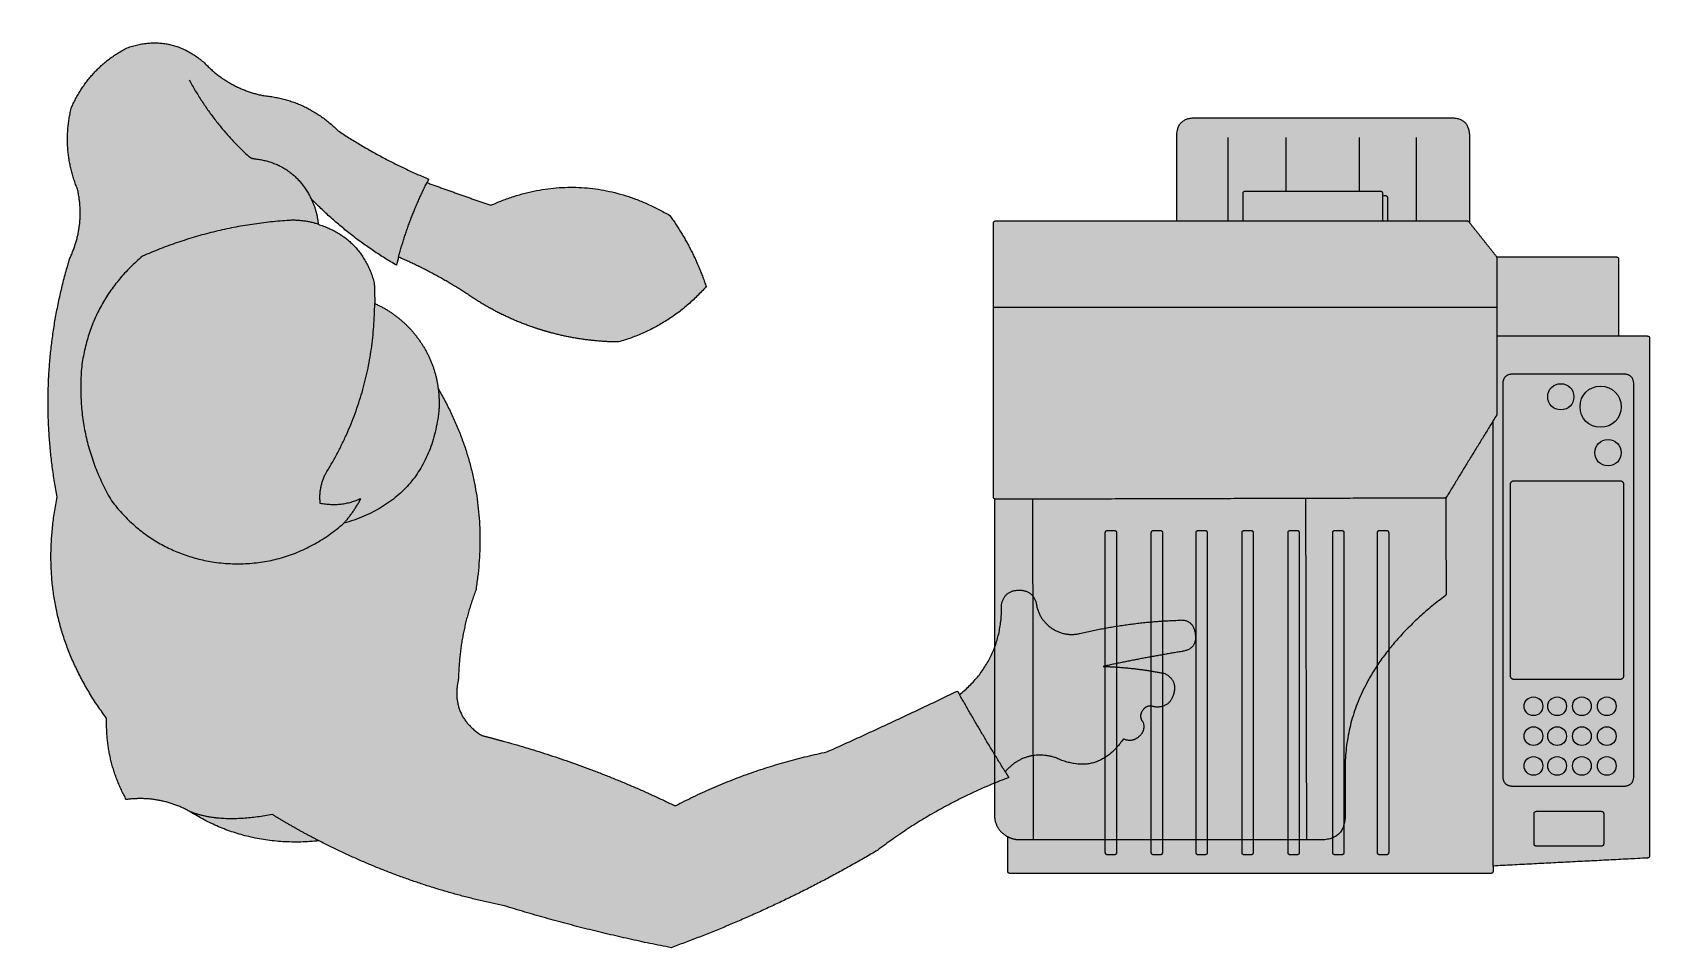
# Model space of a CAD drawing. Header units: metres. Extents: x -17 to 580, y -130 to 19.
# Drawn here: x 330.502 to 331.803, y -15.533 to -14.796 of the extents above; entities that cross this region are included whole.
import ezdxf

# ---------------------------------------------------------------- set-up
doc = ezdxf.new("R2010")
doc.units = ezdxf.units.M
doc.linetypes.add('Style Black Lines_2', pattern=[0])
doc.layers.add('Furniture', color=7, linetype='Continuous', true_color=0x7a8bf7)
doc.layers.add('Imported blocks', color=7, linetype='Continuous', true_color=0x7a8bf7)

# ---------------------------------------------------------------- blocks, each defined once
blk = doc.blocks.new('Copier S')
at = {"layer": 'Imported blocks', "transparency": 33554483}
h = blk.add_hatch(color=256, dxfattribs=at)
edge = h.paths.add_edge_path(flags=0)
edge.add_spline(control_points=[(0.3768, 0.5969), (0.3762, 0.598), (0.375, 0.598)], knot_values=[0, 0, 0, 1, 1, 1], degree=2, periodic=0)
edge.add_spline(control_points=[(0.375, 0.598), (0.265, 0.598), (0.155, 0.598)], knot_values=[0, 0, 0, 1, 1, 1], degree=2, periodic=0)
edge.add_spline(control_points=[(0.155, 0.598), (0.153, 0.598), (0.153, 0.596)], knot_values=[0, 0, 0, 1, 1, 1], degree=2, periodic=0)
edge.add_spline(control_points=[(0.153, 0.596), (0.153, 0.5232), (0.153, 0.4505)], knot_values=[0, 0, 0, 1, 1, 1], degree=2, periodic=0)
edge.add_spline(control_points=[(0.153, 0.4505), (0.119, 0.4505), (0.085, 0.4505)], knot_values=[0, 0, 0, 1, 1, 1], degree=2, periodic=0)
edge.add_spline(control_points=[(0.085, 0.4505), (0.07, 0.4505), (0.07, 0.4355)], knot_values=[0, 0, 0, 1, 1, 1], degree=2, periodic=0)
edge.add_spline(control_points=[(0.07, 0.4355), (0.07, 0.3327), (0.07, 0.23)], knot_values=[0, 0, 0, 1, 1, 1], degree=2, periodic=0)
edge.add_spline(control_points=[(0.07, 0.23), (0.07, 0.215), (0.085, 0.215)], knot_values=[0, 0, 0, 1, 1, 1], degree=2, periodic=0)
edge.add_spline(control_points=[(0.085, 0.215), (0.1196, 0.215), (0.1543, 0.215)], knot_values=[0, 0, 0, 1, 1, 1], degree=2, periodic=0)
edge.add_spline(control_points=[(0.1543, 0.215), (0.1679, 0.2042), (0.1815, 0.1934)], knot_values=[0, 0, 0, 1, 1, 1], degree=2, periodic=0)
edge.add_spline(control_points=[(0.1815, 0.1934), (0.1817, 0.1932), (0.182, 0.1931)], knot_values=[0, 0, 0, 1, 1, 1], degree=2, periodic=0)
edge.add_spline(control_points=[(0.182, 0.1931), (0.182, 0.1451), (0.182, 0.097)], knot_values=[0, 0, 0, 1, 1, 1], degree=2, periodic=0)
edge.add_spline(control_points=[(0.182, 0.097), (0.182, 0.095), (0.184, 0.095)], knot_values=[0, 0, 0, 1, 1, 1], degree=2, periodic=0)
edge.add_spline(control_points=[(0.184, 0.095), (0.2148, 0.095), (0.2456, 0.095)], knot_values=[0, 0, 0, 1, 1, 1], degree=2, periodic=0)
edge.add_spline(control_points=[(0.2456, 0.095), (0.2456, 0.0835), (0.2456, 0.072)], knot_values=[0, 0, 0, 1, 1, 1], degree=2, periodic=0)
edge.add_spline(control_points=[(0.2456, 0.072), (0.2456, 0.07), (0.2476, 0.07)], knot_values=[0, 0, 0, 1, 1, 1], degree=2, periodic=0)
edge.add_spline(control_points=[(0.2476, 0.07), (0.4556, 0.07), (0.6636, 0.07)], knot_values=[0, 0, 0, 1, 1, 1], degree=2, periodic=0)
edge.add_spline(control_points=[(0.6636, 0.07), (0.6655, 0.07), (0.6656, 0.0719)], knot_values=[0, 0, 0, 1, 1, 1], degree=2, periodic=0)
edge.add_spline(control_points=[(0.6656, 0.0719), (0.6688, 0.1339), (0.672, 0.196)], knot_values=[0, 0, 0, 1, 1, 1], degree=2, periodic=0)
edge.add_spline(control_points=[(0.672, 0.196), (0.674, 0.196), (0.676, 0.196)], knot_values=[0, 0, 0, 1, 1, 1], degree=2, periodic=0)
edge.add_spline(control_points=[(0.676, 0.196), (0.678, 0.196), (0.678, 0.198)], knot_values=[0, 0, 0, 1, 1, 1], degree=2, periodic=0)
edge.add_spline(control_points=[(0.678, 0.198), (0.678, 0.3912), (0.678, 0.5845)], knot_values=[0, 0, 0, 1, 1, 1], degree=2, periodic=0)
edge.add_spline(control_points=[(0.678, 0.5845), (0.678, 0.5865), (0.676, 0.5865)], knot_values=[0, 0, 0, 1, 1, 1], degree=2, periodic=0)
edge.add_spline(control_points=[(0.676, 0.5865), (0.6623, 0.5865), (0.6485, 0.5865)], knot_values=[0, 0, 0, 1, 1, 1], degree=2, periodic=0)
edge.add_spline(control_points=[(0.6485, 0.5865), (0.6429, 0.5969), (0.631, 0.5969)], knot_values=[0, 0, 0, 1, 1, 1], degree=2, periodic=0)
edge.add_spline(control_points=[(0.631, 0.5969), (0.5039, 0.5969), (0.3768, 0.5969)], knot_values=[0, 0, 0, 1, 1, 1], degree=2, periodic=0)
at = {"layer": 'Imported blocks', "linetype": 'Style Black Lines_2'}
for points in [[(0.2225, 0.598), (0.2225, 0.193)], [(0.3769, 0.5667), (0.651, 0.566)], [(0.153, 0.4091), (0.086, 0.4091)], [(0.129, 0.3624), (0.086, 0.3624)], [(0.3763, 0.3468), (0.651, 0.346)], [(0.129, 0.3034), (0.086, 0.3034)], [(0.153, 0.2576), (0.086, 0.2576)]]:
    blk.add_lwpolyline(points, dxfattribs=at)
at = {"layer": 'Imported blocks'}
for points, degree in [([(0.155, 0.598), (0.153, 0.598), (0.153, 0.596)], 2), ([(0.153, 0.596), (0.153, 0.5232), (0.153, 0.4505)], 2), ([(0.375, 0.598), (0.265, 0.598), (0.155, 0.598)], 2), ([(0.3768, 0.5969), (0.3762, 0.598), (0.375, 0.598)], 2), ([(0.376, 0.2351), (0.3765, 0.4156), (0.377, 0.596)], 2), ([(0.631, 0.5969), (0.5039, 0.5969), (0.3768, 0.5969)], 2), ([(0.377, 0.596), (0.377, 0.5965), (0.3768, 0.5969)], 2), ([(0.6485, 0.5865), (0.6429, 0.5969), (0.631, 0.5969)], 2), ([(0.651, 0.5769), (0.651, 0.582), (0.6485, 0.5865)], 2), ([(0.676, 0.5865), (0.6623, 0.5865), (0.6485, 0.5865)], 2), ([(0.678, 0.5845), (0.678, 0.5865), (0.676, 0.5865)], 2), ([(0.651, 0.335), (0.651, 0.4559), (0.651, 0.5769)], 2), ([(0.678, 0.198), (0.678, 0.3912), (0.678, 0.5845)], 2), ([(0.404, 0.508), (0.402, 0.508), (0.402, 0.506)], 2), ([(0.651, 0.508), (0.5275, 0.508), (0.404, 0.508)], 2), ([(0.661, 0.508), (0.656, 0.508), (0.651, 0.508)], 2), ([(0.663, 0.506), (0.663, 0.508), (0.661, 0.508)], 2), ([(0.402, 0.506), (0.402, 0.5035), (0.402, 0.501)], 2), ([(0.402, 0.501), (0.402, 0.499), (0.404, 0.499)], 2), ([(0.404, 0.499), (0.5275, 0.499), (0.651, 0.499)], 2), ([(0.651, 0.499), (0.656, 0.499), (0.661, 0.499)], 2), ([(0.661, 0.499), (0.663, 0.499), (0.663, 0.501)], 2), ([(0.663, 0.501), (0.663, 0.5035), (0.663, 0.506)], 2), ([(0.404, 0.471), (0.402, 0.471), (0.402, 0.469)], 2), ([(0.402, 0.469), (0.402, 0.4665), (0.402, 0.464)], 2), ([(0.651, 0.471), (0.5275, 0.471), (0.404, 0.471)], 2), ([(0.661, 0.471), (0.656, 0.471), (0.651, 0.471)], 2), ([(0.663, 0.469), (0.663, 0.471), (0.661, 0.471)], 2), ([(0.663, 0.464), (0.663, 0.4665), (0.663, 0.469)], 2), ([(0.402, 0.464), (0.402, 0.462), (0.404, 0.462)], 2), ([(0.404, 0.462), (0.5275, 0.462), (0.651, 0.462)], 2), ([(0.651, 0.462), (0.656, 0.462), (0.661, 0.462)], 2), ([(0.661, 0.462), (0.663, 0.462), (0.663, 0.464)], 2), ([(0.085, 0.4505), (0.07, 0.4505), (0.07, 0.4355)], 2), ([(0.153, 0.4505), (0.119, 0.4505), (0.085, 0.4505)], 2), ([(0.153, 0.4505), (0.153, 0.3337), (0.153, 0.217)], 2), ([(0.07, 0.4355), (0.07, 0.3327), (0.07, 0.23)], 2), ([(0.404, 0.435), (0.402, 0.435), (0.402, 0.433)], 2), ([(0.402, 0.433), (0.402, 0.4305), (0.402, 0.428)], 2), ([(0.651, 0.435), (0.5275, 0.435), (0.404, 0.435)], 2), ([(0.661, 0.435), (0.656, 0.435), (0.651, 0.435)], 2), ([(0.663, 0.433), (0.663, 0.435), (0.661, 0.435)], 2), ([(0.663, 0.428), (0.663, 0.4305), (0.663, 0.433)], 2), ([(0.402, 0.428), (0.402, 0.426), (0.404, 0.426)], 2), ([(0.404, 0.426), (0.5275, 0.426), (0.651, 0.426)], 2), ([(0.651, 0.426), (0.656, 0.426), (0.661, 0.426)], 2), ([(0.661, 0.426), (0.663, 0.426), (0.663, 0.428)], 2), ([(0.131, 0.3972), (0.129, 0.3972), (0.129, 0.3952)], 2), ([(0.129, 0.3952), (0.129, 0.3411), (0.129, 0.287)], 2), ([(0.153, 0.3972), (0.142, 0.3972), (0.131, 0.3972)], 2), ([(0.404, 0.398), (0.402, 0.398), (0.402, 0.396)], 2), ([(0.402, 0.396), (0.402, 0.3935), (0.402, 0.391)], 2), ([(0.402, 0.391), (0.402, 0.389), (0.404, 0.389)], 2), ([(0.651, 0.398), (0.5275, 0.398), (0.404, 0.398)], 2), ([(0.661, 0.398), (0.656, 0.398), (0.651, 0.398)], 2), ([(0.663, 0.396), (0.663, 0.398), (0.661, 0.398)], 2), ([(0.661, 0.389), (0.663, 0.389), (0.663, 0.391)], 2), ([(0.663, 0.391), (0.663, 0.3935), (0.663, 0.396)], 2), ([(0.404, 0.389), (0.5275, 0.389), (0.651, 0.389)], 2), ([(0.651, 0.389), (0.656, 0.389), (0.661, 0.389)], 2), ([(0.404, 0.361), (0.402, 0.361), (0.402, 0.359)], 2), ([(0.402, 0.359), (0.402, 0.3565), (0.402, 0.354)], 2), ([(0.402, 0.354), (0.402, 0.352), (0.404, 0.352)], 2), ([(0.651, 0.361), (0.5275, 0.361), (0.404, 0.361)], 2), ([(0.404, 0.352), (0.5275, 0.352), (0.651, 0.352)], 2), ([(0.661, 0.361), (0.656, 0.361), (0.651, 0.361)], 2), ([(0.651, 0.352), (0.656, 0.352), (0.661, 0.352)], 2), ([(0.663, 0.359), (0.663, 0.361), (0.661, 0.361)], 2), ([(0.661, 0.352), (0.663, 0.352), (0.663, 0.354)], 2), ([(0.663, 0.354), (0.663, 0.3565), (0.663, 0.359)], 2), ([(0.631, 0.315), (0.651, 0.315), (0.651, 0.335)], 2), ([(0.404, 0.325), (0.402, 0.325), (0.402, 0.323)], 2), ([(0.402, 0.323), (0.402, 0.3205), (0.402, 0.318)], 2), ([(0.402, 0.318), (0.402, 0.316), (0.404, 0.316)], 2), ([(0.6483, 0.325), (0.5262, 0.325), (0.404, 0.325)], 2), ([(0.404, 0.316), (0.5206, 0.316), (0.6372, 0.316)], 2), ([(0.4546, 0.2346), (0.5136, 0.3125), (0.589, 0.315)], 2), ([(0.589, 0.315), (0.61, 0.315), (0.631, 0.315)], 2), ([(0.6372, 0.316), (0.6491, 0.316), (0.661, 0.316)], 2), ([(0.661, 0.325), (0.6547, 0.325), (0.6483, 0.325)], 2), ([(0.663, 0.323), (0.663, 0.325), (0.661, 0.325)], 2), ([(0.661, 0.316), (0.663, 0.316), (0.663, 0.318)], 2), ([(0.663, 0.318), (0.663, 0.3205), (0.663, 0.323)], 2), ([(0.129, 0.287), (0.129, 0.285), (0.131, 0.285)], 2), ([(0.404, 0.289), (0.402, 0.289), (0.402, 0.287)], 2), ([(0.402, 0.287), (0.402, 0.2845), (0.402, 0.282)], 2), ([(0.5112, 0.289), (0.4576, 0.289), (0.404, 0.289)], 2), ([(0.661, 0.289), (0.5861, 0.289), (0.5112, 0.289)], 2), ([(0.663, 0.287), (0.663, 0.289), (0.661, 0.289)], 2), ([(0.663, 0.282), (0.663, 0.2845), (0.663, 0.287)], 2), ([(0.131, 0.285), (0.142, 0.285), (0.153, 0.285)], 2), ([(0.1326, 0.285), (0.1326, 0.284), (0.1326, 0.283)], 2), ([(0.1326, 0.283), (0.1326, 0.281), (0.1346, 0.281)], 2), ([(0.1346, 0.281), (0.1438, 0.281), (0.153, 0.281)], 2), ([(0.402, 0.282), (0.402, 0.28), (0.404, 0.28)], 2), ([(0.404, 0.28), (0.4513, 0.28), (0.4987, 0.28)], 2), ([(0.4987, 0.28), (0.5798, 0.28), (0.661, 0.28)], 2), ([(0.661, 0.28), (0.663, 0.28), (0.663, 0.282)], 2), ([(0.375, 0.2334), (0.376, 0.234), (0.376, 0.2351)], 2), ([(0.453, 0.2338), (0.454, 0.2338), (0.4546, 0.2346)], 2), ([(0.07, 0.23), (0.07, 0.215), (0.085, 0.215)], 2), ([(0.3095, 0.1933), (0.3423, 0.2134), (0.375, 0.2334)], 2), ([(0.3757, 0.234), (0.4143, 0.2339), (0.453, 0.2338)], 2), ([(0.085, 0.215), (0.1196, 0.215), (0.1543, 0.215)], 2), ([(0.153, 0.217), (0.153, 0.216), (0.1538, 0.2154)], 2), ([(0.1538, 0.2154), (0.154, 0.2152), (0.1543, 0.215)], 2), ([(0.1543, 0.215), (0.1679, 0.2042), (0.1815, 0.1934)], 2), ([(0.672, 0.196), (0.493, 0.196), (0.3139, 0.196)], 2), ([(0.6656, 0.0719), (0.6688, 0.1339), (0.672, 0.196)], 2), ([(0.672, 0.196), (0.674, 0.196), (0.676, 0.196)], 2), ([(0.676, 0.196), (0.678, 0.196), (0.678, 0.198)], 2), ([(0.1815, 0.1934), (0.1817, 0.1932), (0.182, 0.1931)], 2), ([(0.182, 0.1931), (0.182, 0.1451), (0.182, 0.097)], 2), ([(0.182, 0.1931), (0.1824, 0.193), (0.1827, 0.193)], 2), ([(0.1827, 0.193), (0.2456, 0.193), (0.3084, 0.193)], 2), ([(0.2456, 0.193), (0.2456, 0.144), (0.2456, 0.095)], 2), ([(0.2845, 0.188), (0.276, 0.188), (0.276, 0.1795)], 2), ([(0.5995, 0.188), (0.442, 0.188), (0.2845, 0.188)], 2), ([(0.3084, 0.193), (0.309, 0.193), (0.3095, 0.1933)], 2), ([(0.608, 0.1795), (0.608, 0.188), (0.5995, 0.188)], 2), ([(0.276, 0.1795), (0.276, 0.1355), (0.276, 0.0915)], 2), ([(0.3654, 0.182), (0.362, 0.182), (0.362, 0.1786)], 2), ([(0.362, 0.1786), (0.362, 0.1365), (0.362, 0.0944)], 2), ([(0.5186, 0.182), (0.442, 0.182), (0.3654, 0.182)], 2), ([(0.522, 0.1786), (0.522, 0.182), (0.5186, 0.182)], 2), ([(0.522, 0.0944), (0.522, 0.1365), (0.522, 0.1786)], 2), ([(0.5435, 0.171), (0.5392, 0.171), (0.536, 0.1678), (0.536, 0.1635)], 3), ([(0.551, 0.1635), (0.551, 0.1678), (0.5478, 0.171), (0.5435, 0.171)], 3), ([(0.5675, 0.171), (0.5632, 0.171), (0.56, 0.1678), (0.56, 0.1635)], 3), ([(0.575, 0.1635), (0.575, 0.1678), (0.5718, 0.171), (0.5675, 0.171)], 3), ([(0.5915, 0.171), (0.5872, 0.171), (0.584, 0.1678), (0.584, 0.1635)], 3), ([(0.599, 0.1635), (0.599, 0.1678), (0.5958, 0.171), (0.5915, 0.171)], 3), ([(0.608, 0.0915), (0.608, 0.1355), (0.608, 0.1795)], 2), ([(0.536, 0.1635), (0.536, 0.1592), (0.5392, 0.156), (0.5435, 0.156)], 3), ([(0.5435, 0.156), (0.5478, 0.156), (0.551, 0.1592), (0.551, 0.1635)], 3), ([(0.56, 0.1635), (0.56, 0.1592), (0.5632, 0.156), (0.5675, 0.156)], 3), ([(0.5675, 0.156), (0.5718, 0.156), (0.575, 0.1592), (0.575, 0.1635)], 3), ([(0.584, 0.1635), (0.584, 0.1592), (0.5872, 0.156), (0.5915, 0.156)], 3), ([(0.5915, 0.156), (0.5958, 0.156), (0.599, 0.1592), (0.599, 0.1635)], 3), ([(0.63, 0.163), (0.628, 0.163), (0.628, 0.161)], 2), ([(0.628, 0.161), (0.628, 0.135), (0.628, 0.109)], 2), ([(0.654, 0.163), (0.642, 0.163), (0.63, 0.163)], 2), ([(0.656, 0.161), (0.656, 0.163), (0.654, 0.163)], 2), ([(0.656, 0.109), (0.656, 0.135), (0.656, 0.161)], 2), ([(0.2945, 0.152), (0.2884, 0.152), (0.284, 0.1476), (0.284, 0.1415)], 3), ([(0.305, 0.1415), (0.305, 0.1476), (0.3006, 0.152), (0.2945, 0.152)], 3), ([(0.5435, 0.152), (0.5392, 0.152), (0.536, 0.1488), (0.536, 0.1445)], 3), ([(0.536, 0.1445), (0.536, 0.1402), (0.5392, 0.137), (0.5435, 0.137)], 3), ([(0.551, 0.1445), (0.551, 0.1488), (0.5478, 0.152), (0.5435, 0.152)], 3), ([(0.5435, 0.137), (0.5478, 0.137), (0.551, 0.1402), (0.551, 0.1445)], 3), ([(0.5675, 0.152), (0.5632, 0.152), (0.56, 0.1488), (0.56, 0.1445)], 3), ([(0.56, 0.1445), (0.56, 0.1402), (0.5632, 0.137), (0.5675, 0.137)], 3), ([(0.575, 0.1445), (0.575, 0.1488), (0.5718, 0.152), (0.5675, 0.152)], 3), ([(0.5675, 0.137), (0.5718, 0.137), (0.575, 0.1402), (0.575, 0.1445)], 3), ([(0.5915, 0.152), (0.5872, 0.152), (0.584, 0.1488), (0.584, 0.1445)], 3), ([(0.584, 0.1445), (0.584, 0.1402), (0.5872, 0.137), (0.5915, 0.137)], 3), ([(0.599, 0.1445), (0.599, 0.1488), (0.5958, 0.152), (0.5915, 0.152)], 3), ([(0.5915, 0.137), (0.5958, 0.137), (0.599, 0.1402), (0.599, 0.1445)], 3), ([(0.284, 0.1415), (0.284, 0.1354), (0.2884, 0.131), (0.2945, 0.131)], 3), ([(0.2945, 0.131), (0.3006, 0.131), (0.305, 0.1354), (0.305, 0.1415)], 3), ([(0.5435, 0.132), (0.5392, 0.132), (0.536, 0.1288), (0.536, 0.1245)], 3), ([(0.551, 0.1245), (0.551, 0.1288), (0.5478, 0.132), (0.5435, 0.132)], 3), ([(0.5675, 0.132), (0.5632, 0.132), (0.56, 0.1288), (0.56, 0.1245)], 3), ([(0.575, 0.1245), (0.575, 0.1288), (0.5718, 0.132), (0.5675, 0.132)], 3), ([(0.5915, 0.132), (0.5872, 0.132), (0.584, 0.1288), (0.584, 0.1245)], 3), ([(0.599, 0.1245), (0.599, 0.1288), (0.5958, 0.132), (0.5915, 0.132)], 3), ([(0.3025, 0.126), (0.293, 0.126), (0.286, 0.119), (0.286, 0.1095)], 3), ([(0.319, 0.1095), (0.319, 0.119), (0.312, 0.126), (0.3025, 0.126)], 3), ([(0.536, 0.1245), (0.536, 0.1202), (0.5392, 0.117), (0.5435, 0.117)], 3), ([(0.5435, 0.117), (0.5478, 0.117), (0.551, 0.1202), (0.551, 0.1245)], 3), ([(0.56, 0.1245), (0.56, 0.1202), (0.5632, 0.117), (0.5675, 0.117)], 3), ([(0.5675, 0.117), (0.5718, 0.117), (0.575, 0.1202), (0.575, 0.1245)], 3), ([(0.584, 0.1245), (0.584, 0.1202), (0.5872, 0.117), (0.5915, 0.117)], 3), ([(0.5915, 0.117), (0.5958, 0.117), (0.599, 0.1202), (0.599, 0.1245)], 3), ([(0.286, 0.1095), (0.286, 0.1), (0.293, 0.093), (0.3025, 0.093)], 3), ([(0.3025, 0.093), (0.312, 0.093), (0.319, 0.1), (0.319, 0.1095)], 3), ([(0.3395, 0.114), (0.3334, 0.114), (0.329, 0.1096), (0.329, 0.1035)], 3), ([(0.35, 0.1035), (0.35, 0.1096), (0.3456, 0.114), (0.3395, 0.114)], 3), ([(0.5435, 0.112), (0.5392, 0.112), (0.536, 0.1088), (0.536, 0.1045)], 3), ([(0.536, 0.1045), (0.536, 0.1002), (0.5392, 0.097), (0.5435, 0.097)], 3), ([(0.551, 0.1045), (0.551, 0.1088), (0.5478, 0.112), (0.5435, 0.112)], 3), ([(0.5435, 0.097), (0.5478, 0.097), (0.551, 0.1002), (0.551, 0.1045)], 3), ([(0.5675, 0.112), (0.5632, 0.112), (0.56, 0.1088), (0.56, 0.1045)], 3), ([(0.56, 0.1045), (0.56, 0.1002), (0.5632, 0.097), (0.5675, 0.097)], 3), ([(0.575, 0.1045), (0.575, 0.1088), (0.5718, 0.112), (0.5675, 0.112)], 3), ([(0.5675, 0.097), (0.5718, 0.097), (0.575, 0.1002), (0.575, 0.1045)], 3), ([(0.5915, 0.112), (0.5872, 0.112), (0.584, 0.1088), (0.584, 0.1045)], 3), ([(0.584, 0.1045), (0.584, 0.1002), (0.5872, 0.097), (0.5915, 0.097)], 3), ([(0.599, 0.1045), (0.599, 0.1088), (0.5958, 0.112), (0.5915, 0.112)], 3), ([(0.5915, 0.097), (0.5958, 0.097), (0.599, 0.1002), (0.599, 0.1045)], 3), ([(0.628, 0.109), (0.628, 0.107), (0.63, 0.107)], 2), ([(0.63, 0.107), (0.642, 0.107), (0.654, 0.107)], 2), ([(0.654, 0.107), (0.656, 0.107), (0.656, 0.109)], 2), ([(0.182, 0.097), (0.182, 0.095), (0.184, 0.095)], 2), ([(0.184, 0.095), (0.2148, 0.095), (0.2456, 0.095)], 2), ([(0.2456, 0.095), (0.2456, 0.0835), (0.2456, 0.072)], 2), ([(0.276, 0.0915), (0.276, 0.083), (0.2845, 0.083)], 2), ([(0.329, 0.1035), (0.329, 0.0974), (0.3334, 0.093), (0.3395, 0.093)], 3), ([(0.3395, 0.093), (0.3456, 0.093), (0.35, 0.0974), (0.35, 0.1035)], 3), ([(0.362, 0.0944), (0.362, 0.091), (0.3654, 0.091)], 2), ([(0.5186, 0.091), (0.522, 0.091), (0.522, 0.0944)], 2), ([(0.5995, 0.083), (0.608, 0.083), (0.608, 0.0915)], 2), ([(0.2845, 0.083), (0.442, 0.083), (0.5995, 0.083)], 2), ([(0.3654, 0.091), (0.442, 0.091), (0.5186, 0.091)], 2), ([(0.2456, 0.072), (0.2456, 0.07), (0.2476, 0.07)], 2), ([(0.2476, 0.07), (0.4556, 0.07), (0.6636, 0.07)], 2), ([(0.6636, 0.07), (0.6655, 0.07), (0.6656, 0.0719)], 2)]:
    blk.add_open_spline(points, degree=degree, dxfattribs=at)
blk = doc.blocks.new('Person sitting_1')
at = {"layer": 'Imported blocks', "transparency": 33554483}
h = blk.add_hatch(color=256, dxfattribs=at)
edge = h.paths.add_edge_path(flags=0)
edge.add_spline(control_points=[(0.3323, 0.6632), (0.3327, 0.6549), (0.3327, 0.6466)], knot_values=[0, 0, 0, 1, 1, 1], degree=2, periodic=0)
edge.add_spline(control_points=[(0.3327, 0.6466), (0.3535, 0.6374), (0.3671, 0.6191)], knot_values=[0, 0, 0, 1, 1, 1], degree=2, periodic=0)
edge.add_spline(control_points=[(0.3671, 0.6191), (0.3809, 0.6007), (0.3838, 0.578)], knot_values=[0, 0, 0, 1, 1, 1], degree=2, periodic=0)
edge.add_spline(control_points=[(0.3838, 0.578), (0.428, 0.5022), (0.414, 0.4157)], knot_values=[0, 0, 0, 1, 1, 1], degree=2, periodic=0)
edge.add_spline(control_points=[(0.414, 0.4157), (0.4008, 0.3814), (0.4001, 0.3447)], knot_values=[0, 0, 0, 1, 1, 1], degree=2, periodic=0)
edge.add_spline(control_points=[(0.4001, 0.3447), (0.3934, 0.3151), (0.4191, 0.299)], knot_values=[0, 0, 0, 1, 1, 1], degree=2, periodic=0)
edge.add_spline(control_points=[(0.4191, 0.299), (0.4276, 0.2969), (0.436, 0.2946)], knot_values=[0, 0, 0, 1, 1, 1], degree=2, periodic=0)
edge.add_spline(control_points=[(0.436, 0.2946), (0.5076, 0.2751), (0.5744, 0.2425)], knot_values=[0, 0, 0, 1, 1, 1], degree=2, periodic=0)
edge.add_spline(control_points=[(0.5744, 0.2425), (0.6324, 0.2727), (0.6965, 0.2859)], knot_values=[0, 0, 0, 1, 1, 1], degree=2, periodic=0)
edge.add_spline(control_points=[(0.6965, 0.2859), (0.7494, 0.3097), (0.8016, 0.3349)], knot_values=[0, 0, 0, 1, 1, 1], degree=2, periodic=0)
edge.add_spline(control_points=[(0.8016, 0.3349), (0.8024, 0.3334), (0.8033, 0.332)], knot_values=[0, 0, 0, 1, 1, 1], degree=2, periodic=0)
edge.add_spline(control_points=[(0.8033, 0.332), (0.838, 0.36), (0.8371, 0.4047)], knot_values=[0, 0, 0, 1, 1, 1], degree=2, periodic=0)
edge.add_spline(control_points=[(0.8371, 0.4047), (0.8394, 0.4157), (0.8507, 0.416)], knot_values=[0, 0, 0, 1, 1, 1], degree=2, periodic=0)
edge.add_spline(control_points=[(0.8507, 0.416), (0.862, 0.4163), (0.865, 0.4054)], knot_values=[0, 0, 0, 1, 1, 1], degree=2, periodic=0)
edge.add_spline(control_points=[(0.865, 0.4054), (0.8668, 0.3929), (0.8771, 0.3857)], knot_values=[0, 0, 0, 1, 1, 1], degree=2, periodic=0)
edge.add_spline(control_points=[(0.8771, 0.3857), (0.8875, 0.3785), (0.8999, 0.3811)], knot_values=[0, 0, 0, 1, 1, 1], degree=2, periodic=0)
edge.add_spline(control_points=[(0.8999, 0.3811), (0.9387, 0.3904), (0.9786, 0.3918)], knot_values=[0, 0, 0, 1, 1, 1], degree=2, periodic=0)
edge.add_spline(control_points=[(0.9786, 0.3918), (0.991, 0.3936), (0.9929, 0.3811)], knot_values=[0, 0, 0, 1, 1, 1], degree=2, periodic=0)
edge.add_spline(control_points=[(0.9929, 0.3811), (0.9948, 0.3687), (0.9823, 0.3667)], knot_values=[0, 0, 0, 1, 1, 1], degree=2, periodic=0)
edge.add_spline(control_points=[(0.9823, 0.3667), (0.9505, 0.3615), (0.9189, 0.3547)], knot_values=[0, 0, 0, 1, 1, 1], degree=2, periodic=0)
edge.add_spline(control_points=[(0.9189, 0.3547), (0.9439, 0.3539), (0.9684, 0.349)], knot_values=[0, 0, 0, 1, 1, 1], degree=2, periodic=0)
edge.add_spline(control_points=[(0.9684, 0.349), (0.9789, 0.3434), (0.9754, 0.3321)], knot_values=[0, 0, 0, 1, 1, 1], degree=2, periodic=0)
edge.add_spline(control_points=[(0.9754, 0.3321), (0.9719, 0.3208), (0.9601, 0.3221)], knot_values=[0, 0, 0, 1, 1, 1], degree=2, periodic=0)
edge.add_spline(control_points=[(0.9601, 0.3221), (0.9544, 0.3244), (0.9507, 0.3194)], knot_values=[0, 0, 0, 1, 1, 1], degree=2, periodic=0)
edge.add_spline(control_points=[(0.9507, 0.3194), (0.9471, 0.3144), (0.951, 0.3097)], knot_values=[0, 0, 0, 1, 1, 1], degree=2, periodic=0)
edge.add_spline(control_points=[(0.951, 0.3097), (0.953, 0.3026), (0.9473, 0.2979)], knot_values=[0, 0, 0, 1, 1, 1], degree=2, periodic=0)
edge.add_spline(control_points=[(0.9473, 0.2979), (0.9417, 0.2932), (0.9351, 0.2964)], knot_values=[0, 0, 0, 1, 1, 1], degree=2, periodic=0)
edge.add_spline(control_points=[(0.9351, 0.2964), (0.9142, 0.2655), (0.8804, 0.2813)], knot_values=[0, 0, 0, 1, 1, 1], degree=2, periodic=0)
edge.add_spline(control_points=[(0.8804, 0.2813), (0.8566, 0.2885), (0.84, 0.27)], knot_values=[0, 0, 0, 1, 1, 1], degree=2, periodic=0)
edge.add_spline(control_points=[(0.84, 0.27), (0.8414, 0.2677), (0.8429, 0.2653)], knot_values=[0, 0, 0, 1, 1, 1], degree=2, periodic=0)
edge.add_spline(control_points=[(0.8429, 0.2653), (0.7858, 0.2437), (0.7372, 0.2067)], knot_values=[0, 0, 0, 1, 1, 1], degree=2, periodic=0)
edge.add_spline(control_points=[(0.7372, 0.2067), (0.6579, 0.1597), (0.5711, 0.1284)], knot_values=[0, 0, 0, 1, 1, 1], degree=2, periodic=0)
edge.add_spline(control_points=[(0.5711, 0.1284), (0.5031, 0.1416), (0.437, 0.1621)], knot_values=[0, 0, 0, 1, 1, 1], degree=2, periodic=0)
edge.add_spline(control_points=[(0.437, 0.1621), (0.3589, 0.1778), (0.288, 0.2143)], knot_values=[0, 0, 0, 1, 1, 1], degree=2, periodic=0)
edge.add_spline(control_points=[(0.288, 0.2143), (0.2301, 0.2086), (0.1842, 0.2378)], knot_values=[0, 0, 0, 1, 1, 1], degree=2, periodic=0)
edge.add_spline(control_points=[(0.1842, 0.2378), (0.1601, 0.2511), (0.1328, 0.2476)], knot_values=[0, 0, 0, 1, 1, 1], degree=2, periodic=0)
edge.add_spline(control_points=[(0.1328, 0.2476), (0.116, 0.278), (0.117, 0.3128)], knot_values=[0, 0, 0, 1, 1, 1], degree=2, periodic=0)
edge.add_spline(control_points=[(0.117, 0.3128), (0.0572, 0.3929), (0.0772, 0.4909)], knot_values=[0, 0, 0, 1, 1, 1], degree=2, periodic=0)
edge.add_spline(control_points=[(0.0772, 0.4909), (0.0585, 0.5883), (0.0874, 0.6831)], knot_values=[0, 0, 0, 1, 1, 1], degree=2, periodic=0)
edge.add_spline(control_points=[(0.0874, 0.6831), (0.0999, 0.7097), (0.0936, 0.7385)], knot_values=[0, 0, 0, 1, 1, 1], degree=2, periodic=0)
edge.add_spline(control_points=[(0.0936, 0.7385), (0.0806, 0.7701), (0.0884, 0.8035)], knot_values=[0, 0, 0, 1, 1, 1], degree=2, periodic=0)
edge.add_spline(control_points=[(0.0884, 0.8035), (0.102, 0.8353), (0.1324, 0.8519)], knot_values=[0, 0, 0, 1, 1, 1], degree=2, periodic=0)
edge.add_spline(control_points=[(0.1324, 0.8519), (0.1675, 0.8648), (0.1957, 0.8402)], knot_values=[0, 0, 0, 1, 1, 1], degree=2, periodic=0)
edge.add_spline(control_points=[(0.1957, 0.8402), (0.215, 0.8199), (0.2424, 0.814)], knot_values=[0, 0, 0, 1, 1, 1], degree=2, periodic=0)
edge.add_spline(control_points=[(0.2424, 0.814), (0.2779, 0.8109), (0.3032, 0.7856)], knot_values=[0, 0, 0, 1, 1, 1], degree=2, periodic=0)
edge.add_spline(control_points=[(0.3032, 0.7856), (0.3378, 0.7627), (0.3761, 0.7467)], knot_values=[0, 0, 0, 1, 1, 1], degree=2, periodic=0)
edge.add_spline(control_points=[(0.3761, 0.7467), (0.3754, 0.7453), (0.3747, 0.7439)], knot_values=[0, 0, 0, 1, 1, 1], degree=2, periodic=0)
edge.add_spline(control_points=[(0.3747, 0.7439), (0.4003, 0.7345), (0.4261, 0.7257)], knot_values=[0, 0, 0, 1, 1, 1], degree=2, periodic=0)
edge.add_spline(control_points=[(0.4261, 0.7257), (0.5002, 0.7583), (0.5701, 0.7175)], knot_values=[0, 0, 0, 1, 1, 1], degree=2, periodic=0)
edge.add_spline(control_points=[(0.5701, 0.7175), (0.5891, 0.6911), (0.5994, 0.6602)], knot_values=[0, 0, 0, 1, 1, 1], degree=2, periodic=0)
edge.add_spline(control_points=[(0.5994, 0.6602), (0.5706, 0.6278), (0.529, 0.6157)], knot_values=[0, 0, 0, 1, 1, 1], degree=2, periodic=0)
edge.add_spline(control_points=[(0.529, 0.6157), (0.5013, 0.6159), (0.4745, 0.6231)], knot_values=[0, 0, 0, 1, 1, 1], degree=2, periodic=0)
edge.add_spline(control_points=[(0.4745, 0.6231), (0.4668, 0.6252), (0.4593, 0.6278)], knot_values=[0, 0, 0, 1, 1, 1], degree=2, periodic=0)
edge.add_spline(control_points=[(0.4593, 0.6278), (0.4318, 0.6373), (0.4078, 0.6538)], knot_values=[0, 0, 0, 1, 1, 1], degree=2, periodic=0)
edge.add_spline(control_points=[(0.4078, 0.6538), (0.3812, 0.6713), (0.3519, 0.684)], knot_values=[0, 0, 0, 1, 1, 1], degree=2, periodic=0)
edge.add_spline(control_points=[(0.3519, 0.684), (0.351, 0.6807), (0.3502, 0.6774)], knot_values=[0, 0, 0, 1, 1, 1], degree=2, periodic=0)
edge.add_spline(control_points=[(0.3502, 0.6774), (0.3123, 0.6995), (0.2816, 0.7308)], knot_values=[0, 0, 0, 1, 1, 1], degree=2, periodic=0)
edge.add_spline(control_points=[(0.2816, 0.7308), (0.2863, 0.7211), (0.2872, 0.7104)], knot_values=[0, 0, 0, 1, 1, 1], degree=2, periodic=0)
edge.add_spline(control_points=[(0.2872, 0.7104), (0.3227, 0.6991), (0.3323, 0.6632)], knot_values=[0, 0, 0, 1, 1, 1], degree=2, periodic=0)
at = {"layer": 'Imported blocks'}
for points in [[(0.0884, 0.8035), (0.102, 0.8353), (0.1324, 0.8519)], [(0.1324, 0.8519), (0.1675, 0.8648), (0.1957, 0.8402)], [(0.1957, 0.8402), (0.215, 0.8199), (0.2424, 0.814)], [(0.1835, 0.8263), (0.2022, 0.7919), (0.2309, 0.7654)], [(0.2424, 0.814), (0.2779, 0.8109), (0.3032, 0.7856)], [(0.0936, 0.7385), (0.0806, 0.7701), (0.0884, 0.8035)], [(0.3032, 0.7856), (0.3378, 0.7627), (0.3761, 0.7467)], [(0.2309, 0.7654), (0.2331, 0.7634), (0.236, 0.7631)], [(0.236, 0.7631), (0.2677, 0.7594), (0.2816, 0.7308)], [(0.3519, 0.684), (0.3602, 0.7151), (0.3747, 0.7439)], [(0.3761, 0.7467), (0.3754, 0.7453), (0.3747, 0.7439)], [(0.3747, 0.7439), (0.4003, 0.7345), (0.4261, 0.7257)], [(0.0874, 0.6831), (0.0999, 0.7097), (0.0936, 0.7385)], [(0.3502, 0.6774), (0.3123, 0.6995), (0.2816, 0.7308)], [(0.2816, 0.7308), (0.2863, 0.7211), (0.2872, 0.7104)], [(0.4261, 0.7257), (0.5002, 0.7583), (0.5701, 0.7175)], [(0.5701, 0.7175), (0.5891, 0.6911), (0.5994, 0.6602)], [(0.2622, 0.7134), (0.2015, 0.7092), (0.1459, 0.6847)], [(0.2872, 0.7104), (0.275, 0.7143), (0.2622, 0.7134)], [(0.2872, 0.7104), (0.3227, 0.6991), (0.3323, 0.6632)], [(0.0772, 0.4909), (0.0585, 0.5883), (0.0874, 0.6831)], [(0.1459, 0.6847), (0.1042, 0.6499), (0.0969, 0.596)], [(0.3519, 0.684), (0.351, 0.6807), (0.3502, 0.6774)], [(0.4078, 0.6538), (0.3812, 0.6713), (0.3519, 0.684)], [(0.3323, 0.6632), (0.3327, 0.6549), (0.3327, 0.6466)], [(0.4593, 0.6278), (0.4318, 0.6373), (0.4078, 0.6538)], [(0.5994, 0.6602), (0.5706, 0.6278), (0.529, 0.6157)], [(0.293, 0.5094), (0.3321, 0.5724), (0.3327, 0.6466)], [(0.3327, 0.6466), (0.3535, 0.6374), (0.3671, 0.6191)], [(0.4745, 0.6231), (0.4668, 0.6252), (0.4593, 0.6278)], [(0.3671, 0.6191), (0.3809, 0.6007), (0.3838, 0.578)], [(0.529, 0.6157), (0.5013, 0.6159), (0.4745, 0.6231)], [(0.0969, 0.596), (0.0917, 0.538), (0.121, 0.4878)], [(0.3838, 0.578), (0.428, 0.5022), (0.414, 0.4157)], [(0.3838, 0.578), (0.3849, 0.569), (0.3843, 0.5601)], [(0.3843, 0.5601), (0.3762, 0.4894), (0.3078, 0.4698)], [(0.2889, 0.4858), (0.2875, 0.4982), (0.293, 0.5094)], [(0.117, 0.3128), (0.0572, 0.3929), (0.0772, 0.4909)], [(0.121, 0.4878), (0.1525, 0.4467), (0.2036, 0.4385)], [(0.3215, 0.4896), (0.3058, 0.4824), (0.2889, 0.4858)], [(0.3078, 0.4698), (0.3159, 0.4788), (0.3215, 0.4896)], [(0.2036, 0.4385), (0.2627, 0.4309), (0.3078, 0.4698)], [(0.414, 0.4157), (0.4008, 0.3814), (0.4001, 0.3447)], [(0.8033, 0.332), (0.838, 0.36), (0.8371, 0.4047)], [(0.8371, 0.4047), (0.8394, 0.4157), (0.8507, 0.416)], [(0.8507, 0.416), (0.862, 0.4163), (0.865, 0.4054)], [(0.865, 0.4054), (0.8668, 0.3929), (0.8771, 0.3857)], [(0.8999, 0.3811), (0.9387, 0.3904), (0.9786, 0.3918)], [(0.9786, 0.3918), (0.991, 0.3936), (0.9929, 0.3811)], [(0.8771, 0.3857), (0.8875, 0.3785), (0.8999, 0.3811)], [(0.9929, 0.3811), (0.9948, 0.3687), (0.9823, 0.3667)], [(0.9823, 0.3667), (0.9505, 0.3615), (0.9189, 0.3547)], [(0.9189, 0.3547), (0.9439, 0.3539), (0.9684, 0.349)], [(0.4001, 0.3447), (0.3934, 0.3151), (0.4191, 0.299)], [(0.9684, 0.349), (0.9789, 0.3434), (0.9754, 0.3321)], [(0.6965, 0.2859), (0.7494, 0.3097), (0.8016, 0.3349)], [(0.8016, 0.3349), (0.8024, 0.3334), (0.8033, 0.332)], [(0.84, 0.27), (0.821, 0.3007), (0.8033, 0.332)], [(0.9754, 0.3321), (0.9719, 0.3208), (0.9601, 0.3221)], [(0.1328, 0.2476), (0.116, 0.278), (0.117, 0.3128)], [(0.9507, 0.3194), (0.9471, 0.3144), (0.951, 0.3097)], [(0.9601, 0.3221), (0.9544, 0.3244), (0.9507, 0.3194)], [(0.951, 0.3097), (0.953, 0.3026), (0.9473, 0.2979)], [(0.4191, 0.299), (0.4276, 0.2969), (0.436, 0.2946)], [(0.436, 0.2946), (0.5076, 0.2751), (0.5744, 0.2425)], [(0.9351, 0.2964), (0.9142, 0.2655), (0.8804, 0.2813)], [(0.9473, 0.2979), (0.9417, 0.2932), (0.9351, 0.2964)], [(0.5744, 0.2425), (0.6324, 0.2727), (0.6965, 0.2859)], [(0.8804, 0.2813), (0.8566, 0.2885), (0.84, 0.27)], [(0.8429, 0.2653), (0.7858, 0.2437), (0.7372, 0.2067)], [(0.84, 0.27), (0.8414, 0.2677), (0.8429, 0.2653)], [(0.1842, 0.2378), (0.1601, 0.2511), (0.1328, 0.2476)], [(0.2503, 0.2355), (0.2095, 0.2277), (0.1842, 0.2378)], [(0.288, 0.2143), (0.2301, 0.2086), (0.1842, 0.2378)], [(0.288, 0.2143), (0.2687, 0.2242), (0.2503, 0.2355)], [(0.437, 0.1621), (0.3589, 0.1778), (0.288, 0.2143)], [(0.7372, 0.2067), (0.6579, 0.1597), (0.5711, 0.1284)], [(0.5711, 0.1284), (0.5031, 0.1416), (0.437, 0.1621)]]:
    blk.add_open_spline(points, degree=2, dxfattribs=at)

msp = doc.modelspace()

# ---------------------------------------------------------------- block references
at = {"layer": 'Furniture'}
msp.add_blockref('Person sitting_1', (330.4444976, -15.6610723), dxfattribs=at)
at = {"layer": 'Furniture', "xscale": -1, "rotation": 90}
msp.add_blockref('Copier S', (331.8730751, -14.7949692), dxfattribs=at)

doc.saveas('drawing.dxf')
